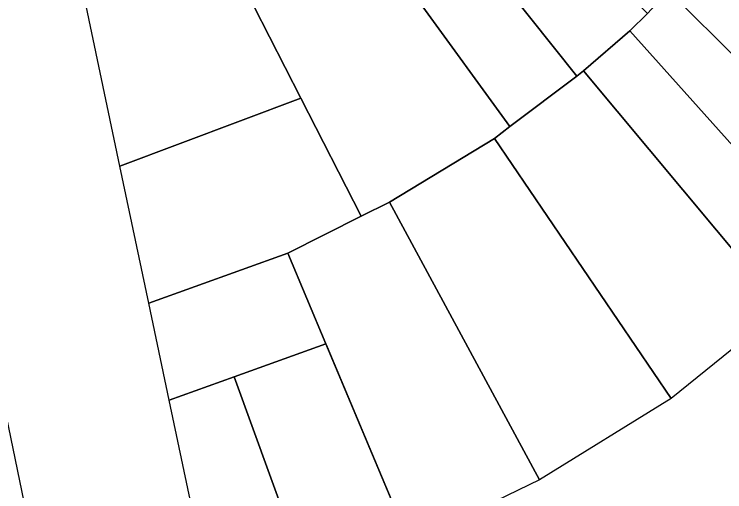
# Model space of a CAD drawing. Header units: metres. Extents: x 263639 to 269142, y 7370519 to 7372711.
# Drawn here: x 265460.5 to 265540.4, y 7371481.8 to 7371535.5 of the extents above; entities that cross this region are included whole.
import ezdxf

# ---------------------------------------------------------------- set-up
doc = ezdxf.new("R2010")
doc.units = ezdxf.units.M
doc.layers.add('LOTE', color=7, linetype='Continuous')

msp = doc.modelspace()

# ---------------------------------------------------------------- linework, layer by layer
at = {"layer": 'LOTE', "color": 7}
for points in [[(265507.508, 7371560.161), (265531.724, 7371535.564), (265529.7, 7371533.585), (265524.525, 7371529.089), (265523.758, 7371528.51), (265502.173, 7371555.615), (265507.508, 7371560.161)], [(265502.173, 7371555.615), (265523.758, 7371528.51), (265516.239, 7371522.825), (265496.056, 7371550.616), (265502.173, 7371555.615)], [(265496.056, 7371550.616), (265516.239, 7371522.825), (265514.483, 7371521.498), (265502.685, 7371514.348), (265499.513, 7371512.751), (265492.718, 7371526.034), (265483.892, 7371543.289), (265496.056, 7371550.616)], [(265558.694, 7371513.6), (265534.081, 7371538.13), (265543.043, 7371547.883), (265569.516, 7371525.606), (265558.694, 7371513.6)], [(265483.892, 7371543.289), (265492.718, 7371526.034), (265472.367, 7371518.371), (265468.563, 7371536.409), (265483.892, 7371543.289)], [(265552.894, 7371507.733), (265529.7, 7371533.585), (265531.724, 7371535.564), (265534.081, 7371538.13), (265558.694, 7371513.6), (265552.894, 7371507.733)], [(265546.868, 7371502.321), (265524.525, 7371529.089), (265529.7, 7371533.585), (265552.894, 7371507.733), (265546.868, 7371502.321)], [(265534.371, 7371492.249), (265514.483, 7371521.498), (265516.239, 7371522.825), (265523.758, 7371528.51), (265524.525, 7371529.089), (265546.868, 7371502.321), (265534.371, 7371492.249)], [(265472.367, 7371518.371), (265492.718, 7371526.034), (265499.513, 7371512.751), (265491.247, 7371508.591), (265475.616, 7371502.968), (265472.367, 7371518.371)], [(265519.558, 7371483.12), (265502.685, 7371514.348), (265514.483, 7371521.498), (265534.371, 7371492.249), (265519.558, 7371483.12)], [(265504.948, 7371476.011), (265495.534, 7371498.395), (265491.247, 7371508.591), (265499.513, 7371512.751), (265502.685, 7371514.348), (265519.558, 7371483.12), (265504.948, 7371476.011)], [(265475.616, 7371502.968), (265491.247, 7371508.591), (265495.534, 7371498.395), (265485.238, 7371494.692), (265477.916, 7371492.058), (265475.616, 7371502.968)], [(265442.18, 7371498.693), (265442.18, 7371498.693), (265442.305, 7371479.691), (265461.617, 7371480.641), (265457.641, 7371499.732), (265442.18, 7371498.693)], [(265485.238, 7371494.692), (265495.534, 7371498.395), (265495.676, 7371498.059), (265504.948, 7371476.011), (265493.451, 7371471.98), (265485.238, 7371494.692)], [(265477.916, 7371492.058), (265485.238, 7371494.692), (265493.451, 7371471.98), (265482.929, 7371468.29), (265477.916, 7371492.058)]]:
    msp.add_lwpolyline(points, close=True, dxfattribs=at)

doc.saveas('drawing.dxf')
